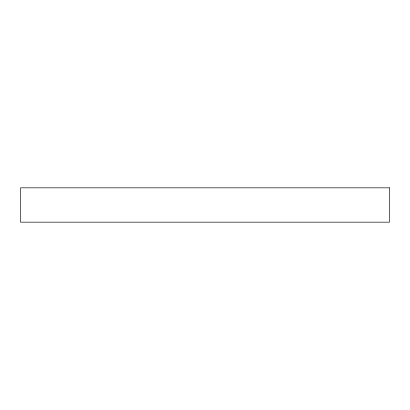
<?xml version="1.0" encoding="UTF-8"?>
<svg xmlns="http://www.w3.org/2000/svg" width="410" height="410" viewBox="0 0 410 410"><rect width="100%" height="100%" fill="white"/><g stroke="black" fill="none" stroke-linecap="round" stroke-linejoin="round"><path stroke-width="0.61" d="M389.5 187.831L20.5 187.831L20.5 222.169L389.5 222.169L389.5 187.831"/></g></svg>
